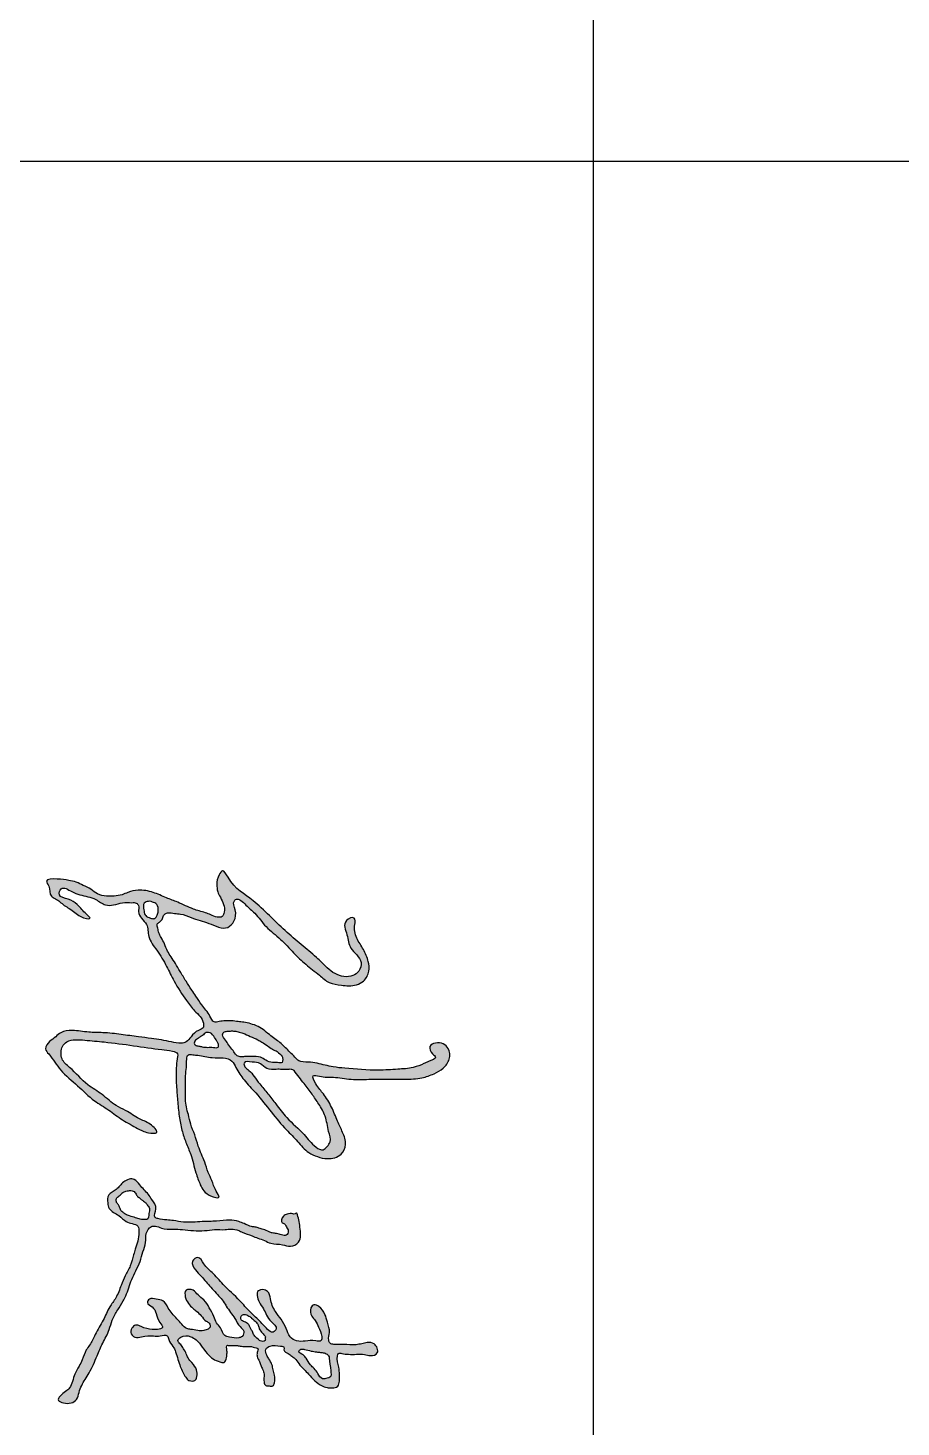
# Model space of a CAD drawing. Extents: x 174641 to 414490, y 73126 to 493158.
# Drawn here: x 250164 to 251545, y 174383 to 176596 of the extents above; entities that cross this region are included whole.
import ezdxf

# ---------------------------------------------------------------- set-up
doc = ezdxf.new("R2010")
doc.units = 0
doc.header["$LTSCALE"] = 1000
doc.header["$MEASUREMENT"] = 0
doc.layers.add('文字和字符', color=7, linetype='Continuous')

msp = doc.modelspace()

# ---------------------------------------------------------------- hatches: boundary and pattern name
at = {"layer": '文字和字符'}
h = msp.add_hatch(color=6, dxfattribs=at)
edge = h.paths.add_edge_path()
edge.add_spline(control_points=[(250681, 175177.8), (250681, 175177.5), (250682.1, 175152.6), (250695.8, 175139.9), (250702.5, 175121.2), (250704.9, 175103.3), (250695.2, 175084.5), (250675.5, 175080), (250657.3, 175082.5), (250639.9, 175084.4), (250623.1, 175100), (250603.5, 175114.2), (250583.2, 175133.7), (250564.3, 175155.5), (250540, 175172.7), (250525.8, 175194.5), (250510.3, 175206.5), (250502.6, 175215.5), (250495.4, 175219.2), (250486.8, 175213.8), (250494.2, 175199.4), (250492.2, 175184.1), (250476.3, 175166.7), (250455, 175179.1), (250436.3, 175184), (250421.3, 175188.9), (250408.3, 175195), (250395.4, 175195), (250385.9, 175197.9), (250377.7, 175192.9), (250377.1, 175185.5), (250372.3, 175182.1), (250367, 175178.4), (250369.8, 175171.4), (250370.9, 175164.5), (250375.3, 175156.4), (250380.5, 175147.1), (250384, 175136), (250391.2, 175126.5), (250397.6, 175115.8), (250405.4, 175102.9), (250413.8, 175088.7), (250422.3, 175075.7), (250430.7, 175063.4), (250439.6, 175048.7), (250450.6, 175037.6), (250456.7, 175022), (250467.4, 175025), (250476.1, 175025.8), (250486.2, 175026), (250495.9, 175024.2), (250506.3, 175023.7), (250516.9, 175021), (250532.6, 175016), (250546.8, 175002.2), (250564.9, 174990.4), (250576.5, 174977.9), (250585.7, 174969.1), (250593.6, 174959.7), (250607.4, 174961.2), (250625.3, 174958), (250644.2, 174952.6), (250676.8, 174949.7), (250710.9, 174946.4), (250747.1, 174949.1), (250771.3, 174950.2), (250787.9, 174956.7), (250798.3, 174961.7), (250813.2, 174966.9), (250801.4, 174974.1), (250795.6, 174990.2), (250819.3, 174992.8), (250831.2, 174981.1), (250832.4, 174964.3), (250821.6, 174949.9), (250805.6, 174941.1), (250785.1, 174934), (250764.9, 174933.1), (250745.7, 174933.3), (250726.8, 174933.2), (250702.7, 174933.5), (250675.5, 174932), (250648.5, 174937.5), (250631.1, 174936), (250611, 174941.7), (250621.2, 174921.4), (250632.3, 174910.1), (250645, 174889.4), (250652.8, 174868.2), (250662, 174849.4), (250669.2, 174831.2), (250659.9, 174811.1), (250639.6, 174806), (250622.1, 174810.3), (250604.5, 174817.8), (250590.9, 174835.5), (250570.1, 174855.6), (250548.4, 174881.7), (250527.3, 174909.1), (250506.3, 174930.9), (250494.5, 174947.8), (250484.8, 174969.7), (250457.4, 174964.8), (250437.6, 174971.6), (250425.5, 174971.5), (250416.5, 174973.7), (250414.7, 174962.3), (250415, 174952), (250412.5, 174934.7), (250413.8, 174914.1), (250412.8, 174893.2), (250418.3, 174876.4), (250421.1, 174861.3), (250428.4, 174845.3), (250433.7, 174824.7), (250443.2, 174805.7), (250448.2, 174787), (250456.3, 174771.8), (250458.7, 174759.9), (250470.9, 174743.4), (250445.6, 174749.5), (250436.8, 174764.6), (250428.2, 174788.5), (250423.5, 174811.6), (250413.6, 174833.2), (250407.1, 174853.3), (250402.7, 174875.8), (250400.9, 174899.5), (250398.4, 174926), (250397.7, 174949.7), (250400.3, 174965.5), (250401.5, 174975.5), (250388.9, 174978.7), (250353.2, 174982.4), (250304.1, 174991), (250255.4, 174994.7), (250230.3, 174997.4), (250217.8, 174985.7), (250216.2, 174975.6), (250217.2, 174962.4), (250236.6, 174947.5), (250254.1, 174925.6), (250282.4, 174910), (250299.7, 174892.4), (250321.2, 174883.3), (250338.5, 174870.3), (250355, 174865.4), (250374.8, 174846.8), (250350.6, 174848), (250335.7, 174857), (250313.1, 174868.1), (250292.3, 174885.1), (250266, 174899.8), (250243.1, 174923.6), (250215.1, 174945.6), (250202.5, 174967), (250189.1, 174982.3), (250198.1, 174993.8), (250207.7, 174999.6), (250217.5, 175009.9), (250237.2, 175011.4), (250258.8, 175006.8), (250284.9, 175007.5), (250311.1, 175004.3), (250336.6, 175000.7), (250363.2, 174997.5), (250385.7, 174993.7), (250403.8, 174989.1), (250416, 174991.7), (250422.5, 175002.2), (250430.9, 175010), (250442.2, 175013.3), (250442.1, 175028.6), (250427.6, 175040.1), (250411.7, 175061.8), (250396.3, 175085.1), (250383.2, 175113.1), (250369.5, 175136.2), (250352.8, 175155.9), (250354.8, 175177.1), (250343.7, 175187.2), (250337.2, 175197.5), (250341, 175207.1), (250335.1, 175212.9), (250325.7, 175212), (250313.6, 175213.8), (250300.5, 175208.3), (250284.7, 175207.5), (250269.7, 175220.8), (250249.5, 175223.6), (250233, 175229.5), (250216.8, 175240.3), (250210.8, 175220.8), (250229.5, 175219.3), (250243.3, 175209.5), (250250.8, 175199), (250268.6, 175184.4), (250246.6, 175189.6), (250238.8, 175197), (250229.8, 175203.1), (250221.4, 175207.9), (250214.6, 175213.9), (250208, 175218.8), (250197.3, 175223.8), (250200, 175236.1), (250188.7, 175250.1), (250213.4, 175250.1), (250226.1, 175248.2), (250240.8, 175245.4), (250251.9, 175239.4), (250263.8, 175234.4), (250274.2, 175225.2), (250287.5, 175222.6), (250300.6, 175222.8), (250312.2, 175224.3), (250324, 175229.9), (250340.7, 175233.7), (250362.1, 175229.7), (250382, 175220.4), (250403.6, 175212.6), (250423.1, 175202.3), (250441.3, 175197.7), (250453.9, 175193.5), (250461.8, 175189), (250472.1, 175189.2), (250477.3, 175203.5), (250470.8, 175216.9), (250463.4, 175230.2), (250462.5, 175242.9), (250463.9, 175253.7), (250473.2, 175266.9), (250489.2, 175234.5), (250515.6, 175222), (250554.2, 175183.7), (250586.5, 175153.5), (250619, 175128.1), (250635.3, 175111.2), (250652.4, 175096.8), (250673.6, 175092.9), (250688.9, 175103.9), (250695, 175123.9), (250671.5, 175137.5), (250670.5, 175161.7), (250659.5, 175182), (250683.3, 175194.4), (250681, 175177.9), (250681, 175177.8)], knot_values=[0, 0, 0, 0, 29.830329, 58.917813, 87.403057, 108.106156, 133.178165, 167.21185, 183.493575, 210.674955, 237.313626, 275.867732, 312.375317, 353.761043, 395.875537, 434.582879, 460.669761, 476.274997, 484.417806, 491.620343, 511.676156, 536.924503, 555.692553, 598.362356, 618.348177, 639.189191, 663.45492, 677.063063, 692.317653, 702.959274, 711.943659, 720.14469, 726.927846, 735.80548, 746.57076, 757.657127, 773.391329, 790.76732, 805.441898, 822.594095, 842.866694, 868.323001, 891.127033, 907.573393, 930.634575, 961.258613, 976.688727, 988.002723, 1001.170801, 1014.557807, 1029.617846, 1042.133039, 1057.768168, 1075.005198, 1109.99381, 1138.042246, 1164.89526, 1180.29965, 1191.874738, 1213.241442, 1232.349281, 1268.725268, 1294.322921, 1368.395782, 1410.724556, 1445.044845, 1469.944393, 1480.867815, 1499.328512, 1508.741629, 1526.286567, 1555.649157, 1570.573337, 1593.98259, 1617.984445, 1641.382666, 1669.439815, 1707.291974, 1725.035697, 1749.43332, 1786.029801, 1824.844218, 1863.911625, 1895.042411, 1908.396405, 1926.997455, 1954.733646, 1988.605585, 2022.407336, 2049.221687, 2076.673409, 2100.00089, 2131.565175, 2154.184674, 2175.023051, 2209.537897, 2244.846276, 2295.987218, 2350.394106, 2388.904508, 2420.906973, 2437.842954, 2481.538585, 2513.67034, 2525.068719, 2534.685067, 2544.923321, 2563.314623, 2581.768155, 2615.884833, 2650.046285, 2667.232328, 2688.872495, 2714.057646, 2739.784309, 2777.467879, 2801.534699, 2820.718126, 2846.219989, 2860.698517, 2879.243585, 2912.659008, 2940.608915, 2982.423161, 3010.685784, 3039.178412, 3070.401495, 3105.567192, 3138.040416, 3181.77967, 3202.070017, 3207.318711, 3220.228211, 3244.089956, 3371.102495, 3414.225609, 3453.462193, 3467.26996, 3480.300078, 3495.079726, 3519.973063, 3575.220664, 3613.131208, 3652.775903, 3675.917744, 3710.071084, 3737.577823, 3760.456026, 3779.026476, 3804.406012, 3842.427404, 3879.53793, 3916.903526, 3966.451123, 4017.131972, 4061.072175, 4074.638395, 4092.565028, 4109.947309, 4123.823044, 4149.665691, 4185.989873, 4217.238435, 4257.446297, 4295.790415, 4324.39685, 4369.00823, 4390.680082, 4401.809145, 4417.703641, 4439.204356, 4450.588858, 4460.404255, 4494.065203, 4522.530802, 4573.458554, 4609.521342, 4650.912748, 4685.917862, 4712.736046, 4730.120946, 4746.286022, 4759.95949, 4766.863435, 4776.672561, 4797.16942, 4817.291784, 4834.860476, 4859.323634, 4896.066848, 4914.918931, 4939.065769, 4952.349318, 4974.17708, 4996.946, 5022.500289, 5038.394722, 5059.260572, 5074.696393, 5090.132213, 5102.860644, 5115.363234, 5127.279907, 5137.839505, 5160.110254, 5171.91017, 5195.838718, 5221.384366, 5238.430758, 5255.298426, 5274.238989, 5291.838335, 5311.960699, 5328.55338, 5346.364767, 5359.960569, 5382.934513, 5416.477261, 5448.016954, 5474.30002, 5511.880375, 5539.40652, 5552.058861, 5566.94274, 5578.03298, 5588.729847, 5622.382906, 5636.081831, 5651.985781, 5673.57334, 5685.092373, 5703.046221, 5778.830378, 5827.289368, 5921.873186, 5965.463367, 5998.231583, 6019.778213, 6058.791881, 6074.951846, 6095.085564, 6133.666904, 6164.015928, 6195.290173, 6213.346315, 6227.672688, 6227.672688, 6227.672688, 6227.672688], degree=3, periodic=0)
edge = h.paths.add_edge_path(flags=16)
edge.add_spline(control_points=[(250566, 174969.1), (250565.9, 174969.2), (250558.6, 174978), (250550.5, 174980.4), (250542.6, 174986.7), (250535, 174991.4), (250526.1, 174996.7), (250515.8, 175000.5), (250505.7, 175005.9), (250496.7, 175008.4), (250489.6, 175009.7), (250483.2, 175009.6), (250477.8, 175009.1), (250472.9, 175007.6), (250470.8, 175001.2), (250477.1, 174995.3), (250481.4, 174986.5), (250488.5, 174979.5), (250492.6, 174971.4), (250499.8, 174968.1), (250508.1, 174969.6), (250518.8, 174968.8), (250531.1, 174969.7), (250540.7, 174962.8), (250550.1, 174958.9), (250558.2, 174960.3), (250566.3, 174958.2), (250567.7, 174964.1), (250566, 174969.1), (250566, 174969.1)], knot_values=[0, 0, 0, 0, 15.16178, 26.885115, 40.319645, 54.966413, 64.568744, 83.231373, 100.644648, 111.873825, 122.261764, 130.597594, 138.137919, 145.255344, 149.904189, 163.057972, 176.277051, 191.533217, 204.002706, 212.709306, 222.244258, 238.518955, 257.638434, 271.136509, 286.704711, 297.422187, 307.353728, 313.519692, 320.456367, 320.456367, 320.456367, 320.456367], degree=3, periodic=0)
edge = h.paths.add_edge_path(flags=16)
edge.add_spline(control_points=[(250584.9, 174947), (250585, 174946.8), (250601.8, 174925.4), (250612.8, 174910.8), (250624.7, 174893.2), (250636.4, 174874.4), (250637.8, 174853.6), (250644.6, 174836.2), (250637.7, 174826.9), (250630.3, 174819.2), (250613.8, 174828.9), (250600.1, 174849.2), (250574.5, 174868.9), (250557.9, 174892.6), (250543.5, 174910.2), (250531.6, 174924.5), (250522.3, 174937.1), (250515.2, 174947.1), (250506.9, 174951.1), (250503.9, 174962.7), (250520, 174959.9), (250532, 174960.1), (250541.7, 174947.5), (250555.1, 174949.1), (250566.4, 174949), (250574.6, 174948.5), (250580.3, 174949.4), (250584.8, 174947.1), (250584.9, 174947)], knot_values=[0, 0, 0, 0, 36.430419, 65.187197, 91.419752, 121.899033, 155.898168, 179.129599, 191.187594, 202.563458, 218.937757, 256.902618, 310.337733, 348.658026, 377.380118, 405.122206, 425.745844, 443.117225, 454.890005, 463.601594, 481.231921, 499.962837, 517.902498, 538.606138, 551.160941, 565.957672, 570.889886, 577.866804, 577.866804, 577.866804, 577.866804], degree=3, periodic=0)
edge = h.paths.add_edge_path(flags=16)
edge.add_spline(control_points=[(250449.8, 175007.2), (250449.9, 175007.2), (250459.5, 175001.3), (250462, 174994.9), (250465.5, 174989.6), (250465.9, 174981.8), (250456.3, 174984.4), (250448.8, 174983.3), (250440.8, 174984.4), (250434.4, 174986), (250429.1, 174986.3), (250426.7, 174990.3), (250428.2, 174995.2), (250433.3, 174998), (250437.8, 175001.2), (250442.7, 175004.1), (250444.8, 175007.8), (250449.7, 175007.2), (250449.8, 175007.2)], knot_values=[0, 0, 0, 0, 13.966431, 26.642221, 32.867363, 40.668687, 50.865474, 62.813241, 75.541774, 82.709236, 91.158043, 95.563358, 100.25464, 110.515602, 118.401257, 123.681007, 133.675528, 136.491121, 136.491121, 136.491121, 136.491121], degree=3, periodic=0)
edge = h.paths.add_edge_path(flags=16)
edge.add_spline(control_points=[(250362.8, 175212.6), (250362.9, 175212.6), (250372.4, 175207.1), (250370.1, 175198.6), (250368.6, 175192.2), (250366, 175187.5), (250360.4, 175186.8), (250356, 175189.1), (250350.4, 175190.6), (250348, 175196.1), (250347.1, 175203), (250345.3, 175212.5), (250354, 175214.5), (250358.5, 175215.5), (250362.8, 175212.6), (250362.8, 175212.6)], knot_values=[0, 0, 0, 0, 11.122688, 25.410392, 33.76565, 39.259742, 46.34399, 54.032835, 60.099225, 69.754386, 75.753906, 90.734986, 100.54138, 106.793197, 112.698594, 112.698594, 112.698594, 112.698594], degree=3, periodic=0)
h = msp.add_hatch(color=6, dxfattribs=at)
edge = h.paths.add_edge_path()
edge.add_spline(control_points=[(250589.5, 174721.7), (250589.6, 174721.4), (250595.5, 174696.4), (250597.3, 174676.7), (250579.4, 174667.1), (250565, 174673.3), (250550.3, 174671.8), (250538.2, 174678.5), (250528, 174681.7), (250516.4, 174686.4), (250506.1, 174689.9), (250495.7, 174694.9), (250486.4, 174697), (250473.6, 174694.7), (250459.5, 174696.3), (250437.2, 174692.2), (250415, 174695.1), (250392.4, 174696.6), (250377.5, 174695.8), (250367.1, 174701.7), (250356.4, 174700.6), (250349.7, 174688.9), (250351.4, 174674.6), (250345.5, 174660.3), (250342.1, 174644.8), (250334.9, 174630.8), (250326, 174613.1), (250321.8, 174596.2), (250313.7, 174580.2), (250305.8, 174568), (250296.7, 174553.6), (250292.7, 174534.5), (250282, 174516.8), (250272.5, 174493.5), (250264.3, 174473.9), (250252.4, 174455.8), (250245.3, 174442.2), (250241.8, 174422.4), (250225.1, 174418.9), (250206.5, 174426.2), (250221.6, 174438.3), (250231, 174445.2), (250235, 174455.8), (250237.5, 174468), (250244.9, 174478.4), (250250.5, 174491.3), (250255.7, 174506.1), (250265.7, 174517.7), (250272.2, 174534.7), (250283.4, 174551), (250291.5, 174572), (250304.6, 174588.2), (250310.9, 174605.7), (250317.7, 174623), (250326.9, 174638.1), (250330.3, 174653), (250334.2, 174665.9), (250338.6, 174677.6), (250339.5, 174689.4), (250339.7, 174702.4), (250328.7, 174705.1), (250317.5, 174707.8), (250307.9, 174719.7), (250292.3, 174724.9), (250289.8, 174738.7), (250289.6, 174752.4), (250305.7, 174758.3), (250313.5, 174772.2), (250332.4, 174778.7), (250342.4, 174763.3), (250352.9, 174754.2), (250361, 174741.3), (250370.1, 174730.3), (250361.2, 174715.9), (250372.9, 174711.5), (250382.3, 174710.8), (250396.1, 174709.8), (250414.4, 174705.7), (250437.4, 174708.8), (250461.7, 174708.2), (250481.1, 174711.6), (250495.8, 174709), (250507.2, 174704.8), (250515.4, 174700.1), (250523.8, 174699.9), (250529.7, 174697.2), (250537.5, 174696), (250544.2, 174692.6), (250551, 174689.8), (250557.9, 174689.5), (250564.8, 174687.6), (250573.2, 174684.9), (250577.5, 174693.8), (250572.6, 174699), (250571.1, 174705.3), (250562.6, 174705.6), (250566.7, 174717.2), (250574.5, 174720.7), (250581.6, 174720.8), (250586.1, 174719.8), (250589.5, 174721.7), (250589.5, 174721.7)], knot_values=[0, 0, 0, 0, 31.567408, 64.804615, 84.514899, 102.449572, 127.665217, 143.393176, 158.761139, 172.306084, 195.386314, 203.777391, 220.63047, 233.896682, 257.032253, 279.176201, 327.700844, 348.661996, 374.096735, 388.033075, 396.915328, 415.877792, 435.250381, 456.66983, 478.431065, 501.305126, 522.015154, 560.722472, 573.046245, 596.2976, 621.456877, 643.421109, 676.452722, 706.559804, 747.979879, 764.804525, 796.369237, 812.756663, 842.42195, 854.740888, 879.873646, 891.588111, 907.370515, 923.988969, 943.623296, 959.405623, 982.733778, 1008.381509, 1021.700495, 1058.208083, 1090.24983, 1114.093944, 1144.201026, 1166.925646, 1191.573171, 1217.002209, 1229.971469, 1248.063792, 1268.029249, 1281.440462, 1294.753802, 1308.690116, 1329.858381, 1355.865323, 1368.43417, 1386.209945, 1406.30905, 1430.06276, 1453.845898, 1470.989804, 1499.087867, 1512.54167, 1535.266273, 1553.042048, 1560.571233, 1580.172383, 1594.917168, 1617.197884, 1657.975453, 1689.943564, 1718.67234, 1738.776712, 1751.36341, 1769.195262, 1777.025624, 1785.794542, 1795.901638, 1809.568461, 1816.675984, 1826.397683, 1837.686133, 1847.881877, 1857.816128, 1868.115168, 1875.917125, 1881.585263, 1896.597226, 1905.82176, 1918.671785, 1923.218896, 1927.782629, 1927.782629, 1927.782629, 1927.782629], degree=3, periodic=0)
edge = h.paths.add_edge_path(flags=17)
edge.add_spline(control_points=[(250335.1, 174751.4), (250335.1, 174751.5), (250331.4, 174757.2), (250325.4, 174757.3), (250319.7, 174756.8), (250313.4, 174754.6), (250310.2, 174749.3), (250305.1, 174747.1), (250303.6, 174742.8), (250303.6, 174739), (250306, 174736.2), (250308.6, 174733), (250309.5, 174729.3), (250311, 174725.2), (250314.7, 174722.7), (250318.9, 174719.3), (250325.9, 174716.7), (250333.7, 174714.7), (250341.8, 174711.2), (250347.7, 174711.6), (250355.1, 174710.8), (250354.8, 174720.9), (250357.3, 174728.6), (250353.1, 174734.2), (250350.1, 174738.3), (250346.6, 174740.9), (250343.1, 174743), (250340.9, 174745.8), (250337.5, 174747.1), (250335.1, 174751.4), (250335.1, 174751.4)], knot_values=[0, 0, 0, 0, 9.663903, 14.696519, 25.589324, 33.287033, 41.448102, 50.312117, 54.669885, 59.317586, 65.471876, 69.610934, 76.339168, 81.250991, 86.994431, 94.228062, 103.814692, 117.550507, 128.275999, 139.362893, 142.658643, 157.109971, 167.517587, 177.222957, 183.783609, 188.977779, 195.04957, 200.641099, 203.083872, 211.139425, 211.139425, 211.139425, 211.139425], degree=3, periodic=0)
h = msp.add_hatch(color=6, dxfattribs=at)
edge = h.paths.add_edge_path()
edge.add_spline(control_points=[(250624.3, 174573.9), (250624.4, 174573.8), (250636, 174561.3), (250637, 174548.2), (250643.2, 174534), (250638.4, 174523), (250641.6, 174514.7), (250651.4, 174513.2), (250664.7, 174514.6), (250679.7, 174512.4), (250692, 174515), (250701.3, 174517.5), (250713.7, 174516.7), (250721.3, 174499.1), (250706, 174494.9), (250695.6, 174498.7), (250683.7, 174498.3), (250671.5, 174498), (250662.8, 174499), (250654.9, 174500.9), (250652, 174490.5), (250656.6, 174480.2), (250656.5, 174466.5), (250657, 174456.8), (250655.4, 174446.2), (250645.4, 174445), (250636.7, 174445.2), (250627, 174449.2), (250617, 174456.4), (250608.7, 174465.9), (250600.3, 174475), (250592.3, 174482.8), (250587.5, 174491.1), (250580.9, 174495.5), (250576.1, 174500.4), (250567.5, 174502.9), (250570.3, 174510.8), (250558.6, 174511.5), (250550.1, 174513.9), (250538.4, 174506.6), (250541.3, 174497.3), (250545.8, 174490.2), (250550.6, 174482.7), (250551.7, 174473.5), (250554.5, 174464), (250554.9, 174455.8), (250552.1, 174446.8), (250545.6, 174448.6), (250539.4, 174447.9), (250536.2, 174456.9), (250538.6, 174465.3), (250535.7, 174474.5), (250532.1, 174480.5), (250530.1, 174487.6), (250526.4, 174493.9), (250526, 174500.7), (250529.5, 174507.5), (250522.2, 174508.6), (250517.2, 174511.3), (250509.8, 174510.8), (250504.5, 174510.7), (250499.1, 174511.2), (250494.1, 174512.4), (250489.2, 174512.1), (250485.1, 174512.3), (250482.2, 174511.9), (250477.1, 174513.8), (250479.2, 174503.7), (250478.8, 174496.7), (250478.1, 174489.9), (250474.6, 174484.6), (250463.4, 174486.5), (250451.1, 174494.3), (250440.1, 174509.2), (250432.1, 174520.8), (250420, 174527.6), (250408.3, 174528.9), (250399.5, 174520.3), (250405.2, 174514.5), (250409.1, 174508.6), (250414.1, 174501.2), (250416.6, 174491.9), (250424.6, 174484.3), (250431.6, 174474.9), (250431.8, 174465.2), (250430.2, 174455.9), (250418.8, 174454.8), (250411, 174465.1), (250405.7, 174476.6), (250401.1, 174490.3), (250398.5, 174501.4), (250393.2, 174512.1), (250387, 174518.9), (250384.6, 174530.4), (250372.9, 174526.4), (250360.3, 174527.8), (250346.7, 174527.3), (250333, 174523.2), (250324.9, 174532.5), (250328.6, 174541.5), (250336.3, 174545.8), (250346.3, 174539.9), (250357.8, 174537.7), (250368.3, 174537.3), (250380.5, 174539.9), (250369.7, 174550.9), (250368.1, 174561.9), (250362.6, 174573.5), (250350.7, 174578), (250356.9, 174588.4), (250367.1, 174584.8), (250379.8, 174584.5), (250385.1, 174572), (250392.2, 174562.5), (250399.8, 174554.2), (250407.1, 174546.2), (250413.8, 174538.5), (250423.3, 174537.7), (250432, 174535.6), (250441.6, 174535.3), (250448.3, 174537.5), (250453.4, 174541.5), (250451.7, 174548.3), (250443.7, 174550.8), (250438.6, 174559.2), (250431.8, 174566), (250424.1, 174571.3), (250417.3, 174578.8), (250412.4, 174587.9), (250411.8, 174602.2), (250426.7, 174600.9), (250432.9, 174591.3), (250443.8, 174584.3), (250451.1, 174571.6), (250458.1, 174559.8), (250461.6, 174547.8), (250470.5, 174540), (250472.3, 174527.4), (250485.3, 174525.1), (250494.4, 174523), (250504.2, 174526.3), (250507.1, 174535.7), (250497.5, 174543.2), (250490.5, 174557.6), (250481.2, 174568.6), (250472.8, 174583), (250464.3, 174592.9), (250450.9, 174606.8), (250440.1, 174619.7), (250428.8, 174631.2), (250420.7, 174644.5), (250434.9, 174655.7), (250442.7, 174637.9), (250457.2, 174626.9), (250474.9, 174605.3), (250496.9, 174586.6), (250513.9, 174566.3), (250530.2, 174552.1), (250539.5, 174540.7), (250551, 174530.9), (250560.5, 174540.9), (250543.6, 174552), (250539.1, 174567.9), (250528.5, 174581.1), (250522.7, 174602.5), (250545.9, 174600.4), (250547.4, 174582.4), (250553.4, 174567.1), (250565.4, 174553.6), (250572.7, 174540), (250576.9, 174525.7), (250589.2, 174517.7), (250604, 174519.5), (250615.4, 174520.7), (250629.3, 174517.5), (250628.8, 174530.6), (250624.2, 174539.8), (250619.4, 174551.1), (250611.5, 174559.2), (250609.6, 174569.6), (250615.6, 174579.1), (250624.2, 174574), (250624.3, 174573.9)], knot_values=[0, 0, 0, 0, 21.814226, 40.014518, 62.705103, 80.181203, 87.059593, 95.960741, 117.525979, 144.48919, 157.446323, 169.514731, 184.787555, 205.834293, 221.965238, 235.360358, 252.742704, 270.71375, 285.202589, 292.391017, 298.294038, 323.168932, 339.890762, 353.677583, 365.620364, 378.129251, 389.526685, 402.989381, 420.611403, 440.531037, 455.37129, 472.336878, 486.5792, 494.822314, 504.352288, 516.704907, 522.699181, 530.27695, 553.639261, 565.149337, 577.864888, 587.528817, 601.603428, 613.797645, 625.753182, 641.937729, 649.9788, 657.766267, 665.645468, 673.686615, 691.069983, 702.267642, 712.223711, 720.551303, 732.907569, 741.299569, 750.370401, 754.159277, 767.819998, 775.008381, 783.993926, 790.014194, 797.893351, 805.081778, 810.473088, 814.666318, 817.720913, 829.769177, 838.760629, 852.283854, 856.964277, 862.355586, 894.641394, 917.573479, 938.655869, 952.338385, 974.413595, 984.091028, 992.098792, 1002.565424, 1015.429981, 1028.359865, 1041.617731, 1060.692449, 1075.149999, 1081.330321, 1097.650211, 1107.252151, 1133.82575, 1149.932866, 1167.658992, 1180.945792, 1198.851742, 1207.212315, 1222.48382, 1236.906949, 1263.262694, 1278.557776, 1291.815576, 1304.435541, 1313.922398, 1324.654884, 1349.142625, 1361.020488, 1372.838601, 1385.371679, 1406.33795, 1423.525104, 1437.340436, 1446.079862, 1461.351368, 1476.168885, 1496.200813, 1510.803882, 1526.560496, 1542.662576, 1557.114579, 1565.766985, 1581.249459, 1594.824166, 1604.755407, 1610.756543, 1619.414177, 1627.419657, 1643.634371, 1658.03725, 1667.713087, 1682.728431, 1698.677316, 1713.209272, 1728.480822, 1743.495369, 1760.340716, 1781.062409, 1803.083586, 1817.90876, 1831.829559, 1851.204785, 1861.937228, 1882.369986, 1890.726834, 1902.273459, 1915.005119, 1936.427946, 1969.389218, 1974.338724, 2005.754245, 2023.168452, 2055.026844, 2074.268902, 2093.867831, 2107.78631, 2127.599717, 2153.412209, 2189.440129, 2240.453356, 2274.08225, 2299.89394, 2328.106323, 2341.387876, 2350.989816, 2370.530551, 2403.28468, 2421.19063, 2445.869309, 2466.302067, 2483.491087, 2513.600141, 2534.81948, 2557.988589, 2577.732832, 2594.915337, 2613.696208, 2636.660478, 2648.798069, 2658.352665, 2679.53953, 2695.582632, 2708.030864, 2726.091721, 2735.787779, 2747.159611, 2747.159611, 2747.159611, 2747.159611], degree=3, periodic=0)
edge = h.paths.add_edge_path(flags=16)
edge.add_spline(control_points=[(250539.3, 174527.2), (250539.3, 174527.3), (250533.6, 174533.2), (250530, 174537.3), (250528.5, 174545.1), (250523.7, 174550.5), (250518.4, 174555), (250514.2, 174558.6), (250509.5, 174561), (250504, 174562.3), (250500.8, 174558.2), (250500.2, 174553.3), (250505.3, 174549.5), (250511.1, 174548.1), (250514.6, 174543.2), (250516.4, 174538.4), (250519.5, 174534), (250521.6, 174527.3), (250527, 174523.4), (250531.2, 174519.1), (250535.4, 174518.5), (250540.3, 174519.8), (250539.5, 174523.4), (250539.4, 174527.2), (250539.3, 174527.2)], knot_values=[0, 0, 0, 0, 8.439041, 20.62857, 28.097042, 39.877603, 49.765051, 57.178901, 62.854461, 72.258155, 76.58164, 82.950578, 90.312624, 100.188639, 107.6845, 114.090351, 121.535477, 130.11106, 142.317774, 148.462757, 154.387511, 159.526625, 165.895648, 169.459976, 169.459976, 169.459976, 169.459976], degree=3, periodic=0)
edge = h.paths.add_edge_path(flags=16)
edge.add_spline(control_points=[(250638.3, 174497.2), (250638.3, 174497.2), (250632.3, 174501.2), (250626.8, 174501.4), (250619.6, 174501.9), (250611.3, 174503.6), (250603.4, 174505.4), (250596.2, 174507.5), (250590.3, 174501.4), (250600, 174497.9), (250605.3, 174491), (250609.6, 174482.4), (250617.4, 174475.6), (250622.8, 174468.1), (250628.2, 174457.8), (250636.3, 174460.4), (250644.2, 174462), (250642.9, 174476.9), (250640.2, 174487.2), (250640.5, 174495.1), (250638.3, 174497.1), (250638.3, 174497.2)], knot_values=[0, 0, 0, 0, 9.334311, 17.140719, 26.361451, 38.018579, 52.789195, 61.01517, 67.124154, 79.068588, 89.242621, 105.885881, 117.802758, 131.460083, 146.451071, 157.202444, 163.309657, 177.435607, 205.630785, 210.588468, 213.165382, 213.165382, 213.165382, 213.165382], degree=3, periodic=0)

# ---------------------------------------------------------------- linework, layer by layer
for p, q in [((251058.2, 180989), (251058.2, 172989)), ((255058.2, 176384.5), (246028.7, 176384.5))]:
    msp.add_line(p, q)
at = {"layer": '文字和字符', "color": 6}
for points, start_tangent, end_tangent in [([(250681, 175177.8), (250684.2, 175156.5), (250694.8, 175138.4), (250702.3, 175119.3), (250703.3, 175104.4), (250694.8, 175088.5), (250671.4, 175081), (250659.8, 175082.1), (250640.6, 175086.3), (250625.1, 175097.7), (250603.5, 175115), (250584.3, 175133.1), (250563.6, 175154.5), (250540.8, 175174.6), (250522.7, 175195.8), (250508.9, 175208.6), (250500.7, 175216.2), (250495.1, 175218.2), (250490.6, 175215.5), (250491.9, 175201.1), (250489.8, 175183.1), (250480.2, 175173.5), (250450.1, 175179.8), (250436.4, 175184.1), (250422.2, 175189), (250405.6, 175194.5), (250395.8, 175195.5), (250384.9, 175196.3), (250378.5, 175192), (250376.2, 175185.9), (250371.9, 175181.9), (250368.5, 175178.4), (250369.3, 175172.1), (250371.3, 175164.6), (250374.8, 175157.4), (250380, 175147.3), (250384.9, 175135.8), (250390.7, 175126.9), (250397.2, 175116.5), (250404.7, 175103.9), (250414.2, 175088.2), (250423.2, 175074.4), (250429.8, 175064.6), (250439, 175050.8), (250452, 175032.9), (250458.6, 175024), (250466.7, 175024.6), (250476.1, 175025.7), (250485.8, 175025.7), (250496.6, 175024.4), (250505.5, 175023.5), (250516.5, 175021), (250528.2, 175016.7), (250548.5, 175001.8), (250564.6, 174989.6), (250578.5, 174976.1), (250586.3, 174968.2), (250592.4, 174962.5), (250607.7, 174960.4), (250621.3, 174958.5), (250646.9, 174952.8), (250665.2, 174950.7), (250718.5, 174947.6), (250749, 174949.1), (250773.5, 174952), (250790.4, 174958), (250797.6, 174961.2), (250808.8, 174968.4), (250804, 174973.2), (250800, 174985.2), (250820.8, 174989.2), (250828.8, 174982), (250830.4, 174965.2), (250820.8, 174950.8), (250806.4, 174942), (250787.2, 174935.6), (250760.1, 174933.2), (250747.3, 174933.2), (250729.7, 174933.2), (250703.3, 174933.2), (250675.3, 174933.2), (250647.4, 174936.4), (250625, 174938), (250615.4, 174938.8), (250619.4, 174926), (250631.4, 174910), (250644.2, 174889.2), (250653.8, 174866.8), (250661.8, 174849.3), (250666.5, 174830.1), (250659.4, 174814.9), (250637.8, 174807.7), (250621.8, 174810.9), (250608.2, 174817.3), (250590.6, 174834.9), (250573, 174853.3), (250549.1, 174881.2), (250524.3, 174911.6), (250505.9, 174932.4), (250493.1, 174951.6), (250486.7, 174962), (250455.7, 174967.5), (250432.9, 174971.3), (250424.7, 174972), (250417.8, 174972), (250415.2, 174965), (250414.6, 174951.8), (250413.4, 174938.6), (250413.4, 174914), (250414.6, 174889.4), (250417.8, 174877.4), (250421.5, 174862.3), (250427.8, 174845.3), (250433.5, 174827.6), (250443.6, 174802.4), (250449.3, 174786), (250454.9, 174773.4), (250461.9, 174756.4), (250466.3, 174746.9), (250453, 174748.8), (250436.7, 174766.5), (250429.7, 174785.4), (250421.5, 174814.4), (250414, 174833.3), (250407.7, 174852.8), (250403.3, 174874.9), (250400.8, 174900.1), (250398.9, 174923.4), (250398.9, 174954.9), (250400.8, 174969.4), (250400.8, 174973.2), (250392.6, 174977.6), (250375.6, 174980.2), (250284.8, 174992.2), (250253.9, 174995), (250225.7, 174992.2), (250218.7, 174985.1), (250216.6, 174976), (250218, 174965.4), (250230, 174952), (250258.8, 174924.6), (250281.3, 174909.1), (250303.8, 174891.5), (250318.6, 174883.8), (250339.7, 174871.1), (250357.3, 174862), (250367.8, 174849.3), (250354.5, 174848.6), (250337.6, 174855.6), (250313.7, 174869), (250291.9, 174884.5), (250269.3, 174899.3), (250242.6, 174922.9), (250215.9, 174947.8), (250196.9, 174973.2), (250192, 174981.6), (250198.3, 174992.9), (250208.1, 175000.6), (250215.9, 175006.9), (250234.2, 175010.5), (250260.2, 175007.7), (250282.7, 175006.9), (250311.5, 175004.1), (250338.9, 175000.4), (250359.4, 174997.8), (250391, 174992.2), (250406.5, 174990.1), (250414.2, 174992.2), (250422, 175000.6), (250433.9, 175010.5), (250441, 175014.7), (250441.7, 175021.7), (250427.7, 175041.5), (250414.9, 175057.6), (250395.2, 175088.6), (250383.4, 175111.7), (250367.8, 175137.2), (250355.2, 175159), (250351.6, 175178), (250343.9, 175187.8), (250339, 175198.4), (250339, 175208.2), (250335.5, 175211.8), (250328.4, 175212.5), (250313.7, 175212.5), (250299.6, 175208.9), (250286.9, 175208.9), (250271.5, 175217.4), (250246.1, 175225.1), (250233.5, 175230.1), (250216.6, 175234.3), (250213.8, 175225.1), (250227.8, 175218.1), (250241.9, 175209.7), (250254.6, 175196.3), (250262.3, 175187.8), (250247.5, 175190.6), (250238.4, 175197), (250229.3, 175203.3), (250221.5, 175208.2), (250214.5, 175213.9), (250207.4, 175218.8), (250201.1, 175223), (250196.9, 175238.5), (250193.4, 175246.3), (250210.3, 175249.8), (250228.5, 175247.7), (250240.5, 175244.8), (250251.6, 175239.8), (250263.7, 175233.6), (250274.3, 175226.5), (250288.3, 175223), (250300.3, 175223), (250313, 175225.1), (250322.1, 175228.7), (250338.3, 175232.2), (250362.2, 175228.7), (250383.3, 175220.2), (250400.9, 175213.2), (250425.7, 175202.4), (250444.7, 175196.5), (250453.2, 175193.4), (250463.3, 175189.6), (250471.2, 175190.6), (250474.6, 175197.5), (250468.4, 175221), (250464.3, 175229.9), (250462.9, 175241.3), (250466.4, 175256.5), (250471.9, 175262.7), (250480.5, 175253), (250520.2, 175215.6), (250546, 175192), (250596.4, 175146.1), (250620.5, 175125.9), (250637.5, 175109.6), (250649.9, 175100.3), (250677.9, 175097.2), (250687.2, 175104.2), (250691.1, 175118.1), (250674.8, 175140.7), (250668.6, 175161.6), (250667.8, 175184.2), (250680.2, 175188.1), (250681, 175177.8)], (-0.173097, -0.984905), (-0.173097, -0.984905)), ([(250362.8, 175212.6), (250369.1, 175207.6), (250369.8, 175197.3), (250368.1, 175191.6), (250365.8, 175188.3), (250360.8, 175187.3), (250355.6, 175189.1), (250351.6, 175190.8), (250348.1, 175196.8), (250347.3, 175201.1), (250348.1, 175211.9), (250354.6, 175214.6), (250359.1, 175214.6), (250362.8, 175212.6)], (0.995785, -0.091716), (0.995785, -0.091716)), ([(250449.8, 175007.2), (250457.9, 175001.2), (250462.9, 174993.6), (250464.9, 174989.6), (250464.7, 174984), (250457.4, 174983.7), (250448.7, 174983.7), (250439.6, 174984.7), (250434.6, 174985.8), (250428.7, 174987.5), (250427.2, 174990.3), (250428, 174993.6), (250433.6, 174998.4), (250438.4, 175001.5), (250441.5, 175003.7), (250447.7, 175007.3), (250449.8, 175007.2)], (0.99378, 0.111358), (0.99378, 0.111358)), ([(250566, 174969.1), (250558.3, 174976.9), (250550.8, 174980.9), (250542.8, 174986.3), (250534, 174992), (250527.9, 174995.5), (250515.6, 175000.9), (250504.2, 175006.1), (250496.4, 175008.3), (250489, 175009.5), (250483, 175009.5), (250477.6, 175008.9), (250473, 175006.6), (250471.9, 175003.5), (250476.5, 174995.2), (250481.6, 174987.2), (250488.5, 174978.6), (250493.9, 174971.4), (250499.6, 174968.8), (250506.5, 174969.1), (250518.2, 174969.1), (250531.9, 174968), (250540.5, 174963.4), (250551.1, 174959.7), (250558.8, 174959.7), (250566, 174960), (250567.1, 174964.3), (250566, 174969.1)], (-0.542256, 0.840213), (-0.542256, 0.840213)), ([(250584.9, 174947), (250601, 174926.3), (250613.4, 174909.7), (250624, 174894.1), (250634.3, 174874.7), (250639.6, 174850.8), (250641.9, 174834.2), (250637.3, 174826.8), (250630.9, 174821.7), (250619.8, 174825.9), (250601, 174845.7), (250573.4, 174872.6), (250556.3, 174894.2), (250543.3, 174910.4), (250530.7, 174925.9), (250521.8, 174937.8), (250513.6, 174947.3), (250507.2, 174952.8), (250505.9, 174958.9), (250518.5, 174960.5), (250531.7, 174957.9), (250542, 174950.2), (250556.9, 174948.9), (250566, 174948.9), (250576.6, 174948.9), (250580.2, 174948.9), (250584.9, 174947)], (0.612093, -0.790786), (0.612093, -0.790786)), ([(250589.5, 174721.7), (250594.3, 174699.4), (250591.9, 174675.6), (250579.2, 174669.2), (250566.5, 174671.6), (250548.5, 174673.8), (250538, 174678.2), (250527.6, 174682), (250518.5, 174685.5), (250503, 174691.5), (250497.4, 174693.9), (250485.5, 174696.3), (250476, 174695.5), (250459.3, 174695.5), (250443.4, 174693.9), (250408.5, 174695.5), (250393.4, 174696.3), (250375.2, 174697.8), (250365.6, 174701), (250359.3, 174700.2), (250351.3, 174689.1), (250350.2, 174675.2), (250346, 174660.3), (250341.5, 174645.3), (250334.7, 174630.3), (250328.3, 174616.8), (250318.8, 174590.6), (250314.8, 174582.7), (250306.1, 174568.4), (250297.4, 174552.5), (250292.6, 174537.4), (250282.3, 174515.9), (250273.5, 174496.1), (250260.8, 174469), (250254.5, 174458.7), (250245, 174438.1), (250241, 174426.9), (250220.3, 174421.4), (250212.4, 174425.3), (250223.5, 174439.6), (250229.9, 174445.2), (250234.6, 174455.5), (250238.1, 174467), (250245, 174479.4), (250249.7, 174489.7), (250256.4, 174505.1), (250266.4, 174520.7), (250270.4, 174529.4), (250283.1, 174552.5), (250293.4, 174573.1), (250302.9, 174587.4), (250311.6, 174607.3), (250318, 174622.4), (250325.9, 174638.3), (250331.2, 174655.8), (250333.9, 174664.8), (250337.8, 174677.2), (250339.4, 174691.5), (250337.8, 174701), (250329.1, 174705), (250319.6, 174708.2), (250307.7, 174717.7), (250292.6, 174728.8), (250290.2, 174737.6), (250291.8, 174750.3), (250303.4, 174758.9), (250315.6, 174770.9), (250332.3, 174774.9), (250341, 174766.2), (250354.5, 174751.1), (250360.1, 174743.1), (250366.4, 174728), (250364.8, 174715.3), (250369.7, 174712.8), (250383.6, 174710.7), (250394.2, 174709.8), (250410.1, 174707.4), (250439.5, 174708.2), (250462.5, 174709), (250483.1, 174710.6), (250497.4, 174708.2), (250505.9, 174705), (250517.9, 174700.3), (250523.5, 174699.5), (250529.5, 174697.6), (250536.5, 174695.8), (250545.6, 174692), (250550.5, 174690.3), (250557.4, 174689.3), (250565.3, 174687.4), (250572.6, 174686.8), (250575.9, 174693.2), (250572.8, 174699.9), (250569.9, 174704.7), (250566.1, 174706.1), (250568.2, 174716.7), (250574, 174720), (250583.2, 174720.4), (250586.5, 174720.4), (250589.5, 174721.7)], (0.327011, -0.945021), (0.327011, -0.945021)), ([(250335.1, 174751.4), (250330.4, 174756.5), (250326.8, 174757.2), (250319, 174756.3), (250313.9, 174754.1), (250309.8, 174749.9), (250304.9, 174745.8), (250303.8, 174742.9), (250303.9, 174739.5), (250306.3, 174735.8), (250308, 174733.4), (250309.7, 174728.8), (250311.2, 174725.6), (250314.3, 174722.9), (250318.6, 174719.9), (250324.9, 174717.2), (250334.4, 174714.3), (250341.7, 174711.9), (250349.7, 174711.4), (250352.1, 174711.4), (250355.5, 174721.2), (250356.1, 174728.7), (250352.7, 174734.8), (250349.7, 174738.4), (250346.7, 174740.7), (250343.2, 174743.3), (250340.2, 174746), (250338.7, 174746.8), (250335.1, 174751.4)], (-0.541945, 0.840414), (-0.541945, 0.840414)), ([(250624.3, 174573.9), (250633.8, 174561.4), (250637.7, 174548.9), (250641.1, 174532.9), (250639.8, 174520.4), (250641.9, 174515.9), (250648, 174513.9), (250663.6, 174513.9), (250683, 174513.4), (250692.2, 174515.1), (250700.7, 174516.9), (250711.5, 174514.7), (250716.7, 174500.5), (250705.9, 174496.2), (250696.4, 174497.9), (250683.8, 174498.3), (250670.9, 174498.3), (250660.5, 174499.6), (250655.4, 174499.6), (250653.6, 174495.7), (250655.9, 174478), (250656.7, 174465.9), (250656.7, 174456), (250654.1, 174447.8), (250645.4, 174445.2), (250637.2, 174445.6), (250628.2, 174449.1), (250617.8, 174456.4), (250607.9, 174466.8), (250600.6, 174474.6), (250592.3, 174483.6), (250586, 174491.7), (250581.4, 174495.4), (250575.9, 174499.6), (250569, 174505.2), (250569, 174509.6), (250563.8, 174511.3), (250547, 174511.3), (250540.5, 174506.1), (250541.8, 174497), (250545.3, 174491), (250550, 174482), (250552, 174473.5), (250553.9, 174465.1), (250553.9, 174453.4), (250551.3, 174448.2), (250545.7, 174448.2), (250540.1, 174449.1), (250537.5, 174454.3), (250537.5, 174466.8), (250535.3, 174474.6), (250532.2, 174481), (250530.2, 174486.7), (250526.7, 174494.9), (250526.7, 174500.9), (250527.6, 174507.4), (250525, 174508.3), (250515.5, 174510.8), (250510.3, 174510.8), (250503.8, 174510.8), (250499.5, 174511.3), (250493.9, 174512.1), (250488.7, 174512.1), (250484.8, 174512.1), (250481.8, 174512.1), (250479.7, 174512.6), (250478.8, 174503.9), (250478.8, 174497.5), (250476.6, 174488), (250474.5, 174485.4), (250470.6, 174485.4), (250450.3, 174496.7), (250439.9, 174509.6), (250430.1, 174521.2), (250421.6, 174526.1), (250405.7, 174525.5), (250401.4, 174520), (250404.4, 174515.1), (250408.9, 174509), (250413.6, 174501), (250417.3, 174492.5), (250423.4, 174485.1), (250430.7, 174473.5), (250431.3, 174463.1), (250430.1, 174458.8), (250418.5, 174457), (250413.6, 174461.9), (250405.1, 174479), (250401.4, 174490), (250397.7, 174502.3), (250393.4, 174510.8), (250386.7, 174521.8), (250384.3, 174527.3), (250373.3, 174527.3), (250362.9, 174527.3), (250343.9, 174526.1), (250332.9, 174525.5), (250326.8, 174532.8), (250329.9, 174541.4), (250336, 174544.5), (250343.3, 174542), (250360.4, 174537.7), (250369, 174537.7), (250376.9, 174540.8), (250372.6, 174548.7), (250367.1, 174562.8), (250360.4, 174573.2), (250353.1, 174580), (250356.1, 174585.5), (250367.1, 174585.5), (250377.5, 174583), (250386.1, 174571.4), (250392.2, 174562.8), (250399.7, 174554.3), (250407.5, 174545.7), (250415.4, 174539), (250421.6, 174537.7), (250432.6, 174535.9), (250442.3, 174535.9), (250449.1, 174538.3), (250452.1, 174541.4), (250450.9, 174547.5), (250446, 174550.6), (250438.1, 174559.1), (250430.7, 174566.5), (250425.2, 174570.8), (250417.9, 174578.7), (250413, 174589.1), (250414.2, 174599.5), (250425.2, 174599.5), (250433.2, 174592.2), (250442.3, 174584.2), (250450.9, 174572), (250458.2, 174557.9), (250462.5, 174548.1), (250468.6, 174540.2), (250475.4, 174527.9), (250482.7, 174525.5), (250497.4, 174524.3), (250502.9, 174526.7), (250505.3, 174534.7), (250499.8, 174542), (250491.3, 174554.9), (250477.8, 174574.4), (250476, 174577.5), (250461.9, 174595.2), (250453.4, 174604.4), (250438.1, 174621.6), (250428.9, 174632), (250424.6, 174645.4), (250432.6, 174651.5), (250442.3, 174641.1), (250455.2, 174627.7), (250472.9, 174608.7), (250499.2, 174583), (250515.7, 174565.3), (250529.2, 174552.4), (250543.2, 174537.7), (250551.8, 174533.5), (250556.7, 174538.3), (250548.7, 174550), (250536.5, 174570.2), (250529.8, 174581.2), (250528.6, 174598.9), (250543.2, 174597.7), (250547.5, 174586.1), (250555.5, 174565.9), (250564.6, 174553.6), (250572.6, 174539), (250578.7, 174526.1), (250589.1, 174519.4), (250602.6, 174519.3), (250619.2, 174519.5), (250627.9, 174519.9), (250628.7, 174526.7), (250623.7, 174541.2), (250618.4, 174551.5), (250613.1, 174558.7), (250611.6, 174571.6), (250616.5, 174576.5), (250624.3, 174573.9)], (0.748624, -0.662995), (0.748624, -0.662995)), ([(250539.3, 174527.2), (250535.1, 174531.6), (250530, 174538.7), (250528.4, 174543.9), (250523.3, 174550.6), (250517.9, 174555.4), (250513.7, 174558.7), (250510.1, 174560.5), (250503.3, 174560.9), (250501.3, 174558.5), (250500.9, 174553.9), (250504.8, 174550.3), (250511.2, 174547.2), (250514.5, 174542.9), (250516.5, 174538.7), (250519.1, 174534.1), (250521.8, 174528.5), (250528, 174522.3), (250531.5, 174519.5), (250535.7, 174518.8), (250539.2, 174520.1), (250539.5, 174524.6), (250539.3, 174527.2)], (-0.74019, 0.672398), (-0.74019, 0.672398)), ([(250638.3, 174497.2), (250632.5, 174500.4), (250626.9, 174501.4), (250620.3, 174502), (250612, 174503.5), (250601.7, 174505.9), (250595.8, 174506.2), (250592.8, 174503), (250599.3, 174497.3), (250604.3, 174492), (250610.9, 174481.9), (250616.8, 174475.7), (250622.7, 174467.8), (250629.8, 174459.7), (250637.5, 174460.6), (250641.6, 174462.1), (250643.1, 174472.2), (250640.5, 174492.3), (250639.6, 174495.8), (250638.3, 174497.2)], (-0.632104, 0.774883), (-0.632104, 0.774883))]:
    msp.add_spline(points, degree=3, dxfattribs=dict(at, start_tangent=start_tangent, end_tangent=end_tangent))

doc.saveas('drawing.dxf')
